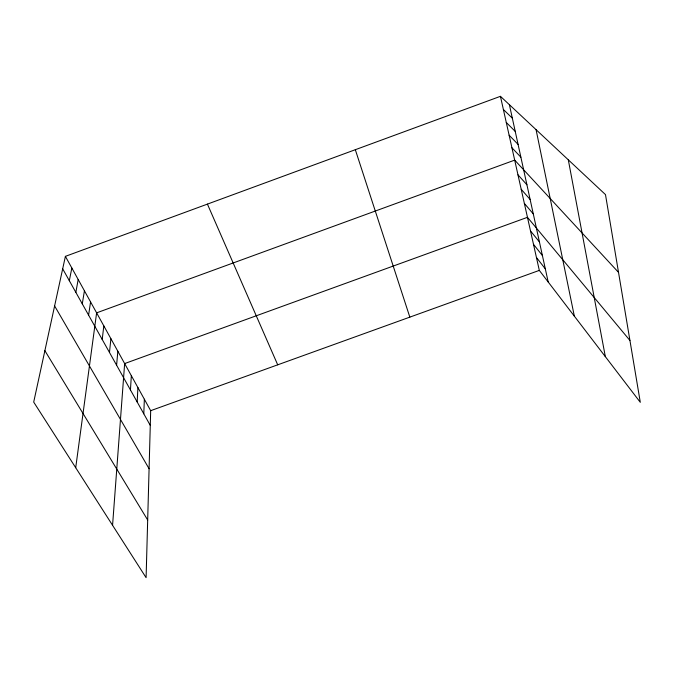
<?xml version="1.0" encoding="UTF-8"?>
<svg xmlns="http://www.w3.org/2000/svg" width="674" height="674" viewBox="0 0 674 674"><rect width="100%" height="100%" fill="white"/><g stroke="black" fill="none" stroke-linecap="round" stroke-linejoin="round"><path stroke-width="1.01" d="M65.395 256.356L150.681 410.677L146.098 577.677L33.7 402.092L65.395 256.356L500.437 96.323L605.488 194.609L640.3 402.311L539.318 270.392L500.437 96.323M143.789 413.802L144.354 399.219M137.184 401.99L137.9 387.55M130.453 389.96L131.337 375.671M112.566 525.299L124.648 363.572L527.464 217.323L629.937 340.471M116.602 365.207L117.84 351.247M109.483 352.468L110.898 338.693M102.212 339.485L103.821 325.896M75.707 467.714L96.618 312.854L514.692 160.117L618.521 272.372M88.597 315.137L90.569 301.918M82.279 303.848L84.427 290.797M75.85 292.364L78.184 279.508M69.321 280.696L71.84 268.025M150.681 410.677L539.318 270.392M503.385 109.5L512.333 118.152M506.284 122.466L515.231 131.388M509.131 135.221L518.079 144.396M511.928 147.766L520.876 157.194M517.977 174.827L526.916 184.777M521.196 189.268L530.135 199.479M524.364 203.422L533.286 213.894M530.514 230.955L539.419 241.907M533.496 244.342L542.393 255.513M536.437 257.485L545.317 268.867M44.88 350.674L147.682 519.999M54.611 305.945L149.089 468.742M62.682 268.825L150.277 425.395M207.423 204.112L277.705 364.828M355.324 149.704L409.834 317.134M509.384 104.689L548.189 281.976M536.066 129.652L574.341 316.14M568.3 159.814L605.336 356.63"/></g></svg>
